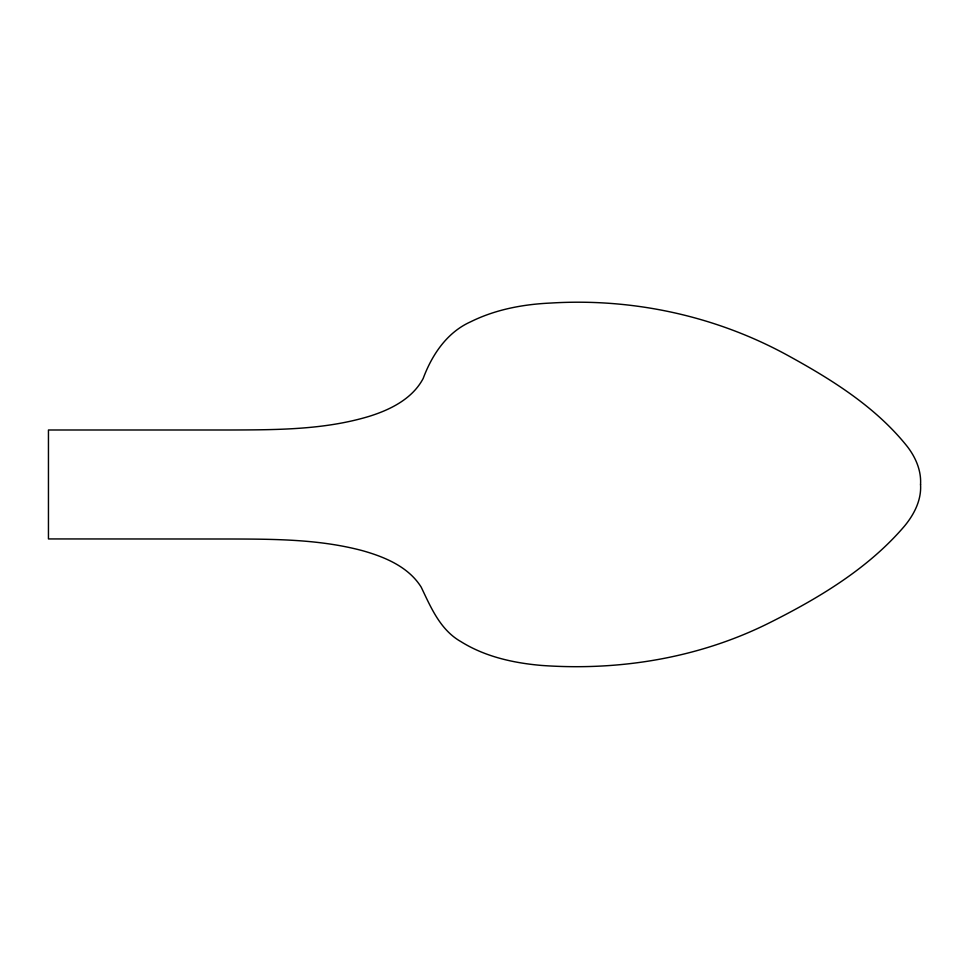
<?xml version="1.0" encoding="UTF-8"?>
<svg xmlns="http://www.w3.org/2000/svg" width="969" height="969" viewBox="0 0 969 969"><rect width="100%" height="100%" fill="white"/><g stroke="black" fill="none" stroke-linecap="round" stroke-linejoin="round"><path stroke-width="1.45" d="M920.55 484.5C921.58 499.992 914.155 514.406 904.549 526.034C868.418 568.331 819.568 597.655 770.367 622.364C699.897 657.878 619.99 671.081 541.574 665.437C513.57 663.038 485.057 656.716 460.953 641.648C440.265 629.971 430.902 607.442 421.2 587.141C408.421 566.72 384.741 556.957 362.515 550.683C319.431 539.176 274.397 539.103 230.137 539.006L48.45 538.934L48.45 429.994L230.137 429.994C276.734 429.836 324.409 429.921 369.431 416.27C390.483 409.669 412.406 398.792 423.174 378.479C431.968 354.86 446.951 332.343 470.692 321.781C495.522 309.438 523.345 304.266 550.864 303.043C632.248 298.04 714.359 315.615 786.077 354.497C830.518 378.794 875.31 406.399 907.263 446.491C915.632 457.307 921.41 470.595 920.55 484.5"/></g></svg>
